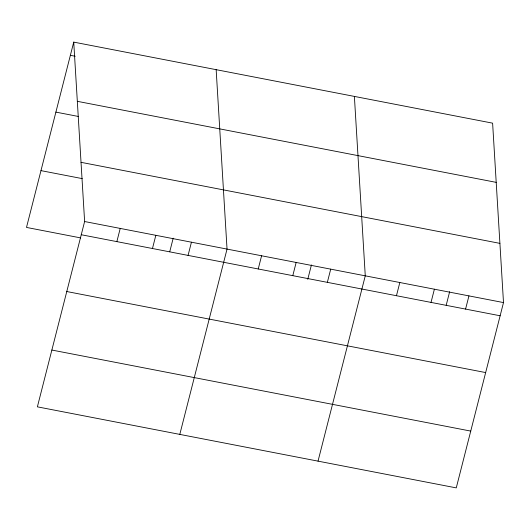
<?xml version="1.0" encoding="UTF-8"?>
<svg xmlns="http://www.w3.org/2000/svg" width="530" height="530" viewBox="0 0 530 530"><rect width="100%" height="100%" fill="white"/><g stroke="black" fill="none" stroke-linecap="round" stroke-linejoin="round"><path stroke-width="0.79" d="M73.736 42.115L84.621 221.533L37.385 406.841L456.264 487.885L503.5 302.577L492.615 123.159L73.736 42.115L26.5 227.423L80.719 237.917M116.858 241.62L120.224 228.423M152.468 248.51L155.833 235.313M169.732 251.776L173.197 238.182M188.07 255.4L191.436 242.197M179.802 434.395L227.039 249.087L216.154 69.668M258.236 268.975L261.595 255.771M292.792 275.66L296.157 262.463M307.758 279.323L311.428 264.921M327.348 282.344L330.713 269.147M318.033 461.14L365.269 275.832L354.384 96.414M396.46 295.72L399.825 282.517M431.022 302.405L434.388 289.201M446.194 305.267L449.659 291.666M465.578 309.089L468.944 295.886M70.371 55.319L75.227 56.253M77.327 101.323L496.206 182.366M55.895 112.115L78.553 116.494M81.03 162.326L499.909 243.369M40.976 170.627L82.249 178.617M84.621 221.533L503.5 302.577M81.256 234.737L500.134 315.774M66.78 291.533L485.659 372.57M51.867 350.045L470.739 431.089"/></g></svg>
